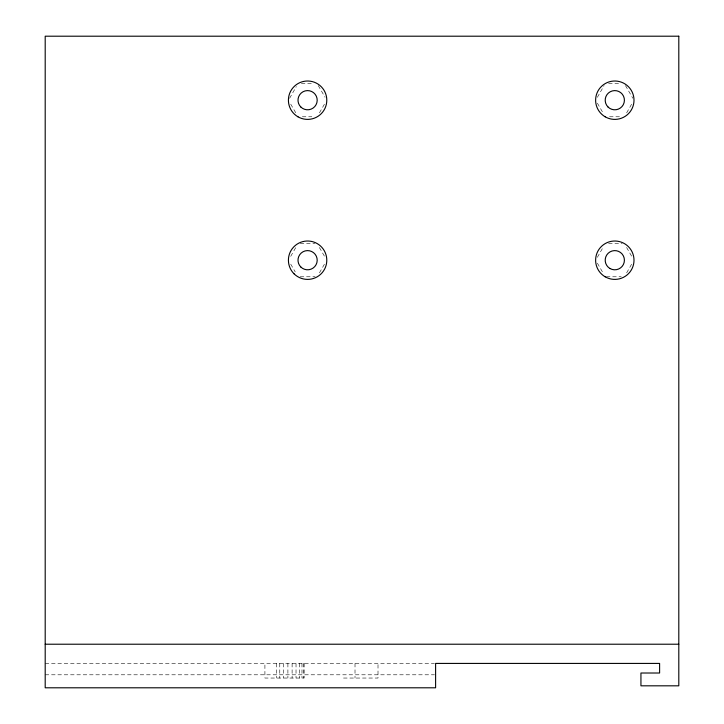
<?xml version="1.0" encoding="UTF-8"?>
<svg xmlns="http://www.w3.org/2000/svg" width="724" height="724" viewBox="0 0 724 724"><rect width="100%" height="100%" fill="white"/><g stroke="black" fill="none" stroke-linecap="round" stroke-linejoin="round"><path stroke-width="0.54" stroke-dasharray="3.62 2.71" d="M289.591 98.292L296.315 86.581M319.438 112.844L325.049 103.089M290.713 256.341L296.315 246.585M319.438 272.848L325.049 263.093M597.354 97.315L604.087 85.604M626.649 112.844L632.812 102.111M597.354 257.319L603.526 246.585M626.649 272.848L632.812 262.115M301.374 83.649L313.754 83.622M608.585 83.649L620.966 83.622M302.315 116.781L311.881 116.763M609.527 116.781L620.151 116.763M300.252 243.653L314.877 243.626M608.585 243.653L622.088 243.626M300.198 276.785L315.076 276.758M606.341 276.794L621.219 276.758M45.196 663.419L434.472 663.419M45.196 674.795L434.472 674.795M343.52 678.044L378.009 678.044L378.009 663.419M625.464 85.559L632.812 98.211M597.372 103.161L603.02 112.899M626.595 247.508L632.812 258.215M597.372 263.165L603.02 272.903M318.261 85.559L325.04 97.242M290.722 104.138L295.808 112.899M319.393 247.508L325.04 257.246M290.722 264.142L295.247 271.925M355.013 663.419L355.013 678.044M304.152 663.419L304.152 678.044L264.912 678.044L264.912 663.419M303.6 663.419L303.6 678.044M301.98 663.419L301.98 678.044M299.392 663.419L299.392 678.044M296.026 663.419L296.026 678.044M292.107 663.419L292.107 678.044M287.899 663.419L287.899 678.044M283.69 663.419L283.69 678.044M279.772 663.419L279.772 678.044M276.405 663.419L276.405 678.044"/><path stroke-width="1.09" d="M45.196 644.215L678.804 644.215M678.804 36.2L45.196 36.2L45.196 687.8L435.604 687.8L435.604 663.419L659.609 663.419L659.609 673.012L640.939 673.012L640.939 685.818L678.804 685.818L678.804 36.2M608.015 106.989A9.602 9.602 0 0 0 624.079 102.69A9.602 9.602 0 0 0 612.323 90.925A9.602 9.602 0 0 0 608.015 106.989M605.21 116.826A19.204 19.204 0 0 0 634.007 100.202A19.204 19.204 0 0 0 605.21 83.577A19.204 19.204 0 0 0 605.21 116.826M610.006 268.523A9.602 9.602 0 0 0 624.405 260.206A9.602 9.602 0 0 0 610.006 251.889A9.602 9.602 0 0 0 610.006 268.523M605.21 276.83A19.204 19.204 0 0 0 634.007 260.206A19.204 19.204 0 0 0 605.21 243.581A19.204 19.204 0 0 0 605.21 276.83M300.813 106.989A9.602 9.602 0 0 0 316.868 102.69A9.602 9.602 0 0 0 305.112 90.925A9.602 9.602 0 0 0 300.813 106.989M297.998 116.826A19.204 19.204 0 0 0 326.796 100.202A19.204 19.204 0 0 0 297.998 83.577A19.204 19.204 0 0 0 297.998 116.826M300.813 266.993A9.602 9.602 0 0 0 316.868 262.694A9.602 9.602 0 0 0 305.112 250.929A9.602 9.602 0 0 0 300.813 266.993M294.025 273.781A19.204 19.204 0 0 0 326.144 265.174A19.204 19.204 0 0 0 302.632 241.662A19.204 19.204 0 0 0 294.025 273.781"/></g></svg>
